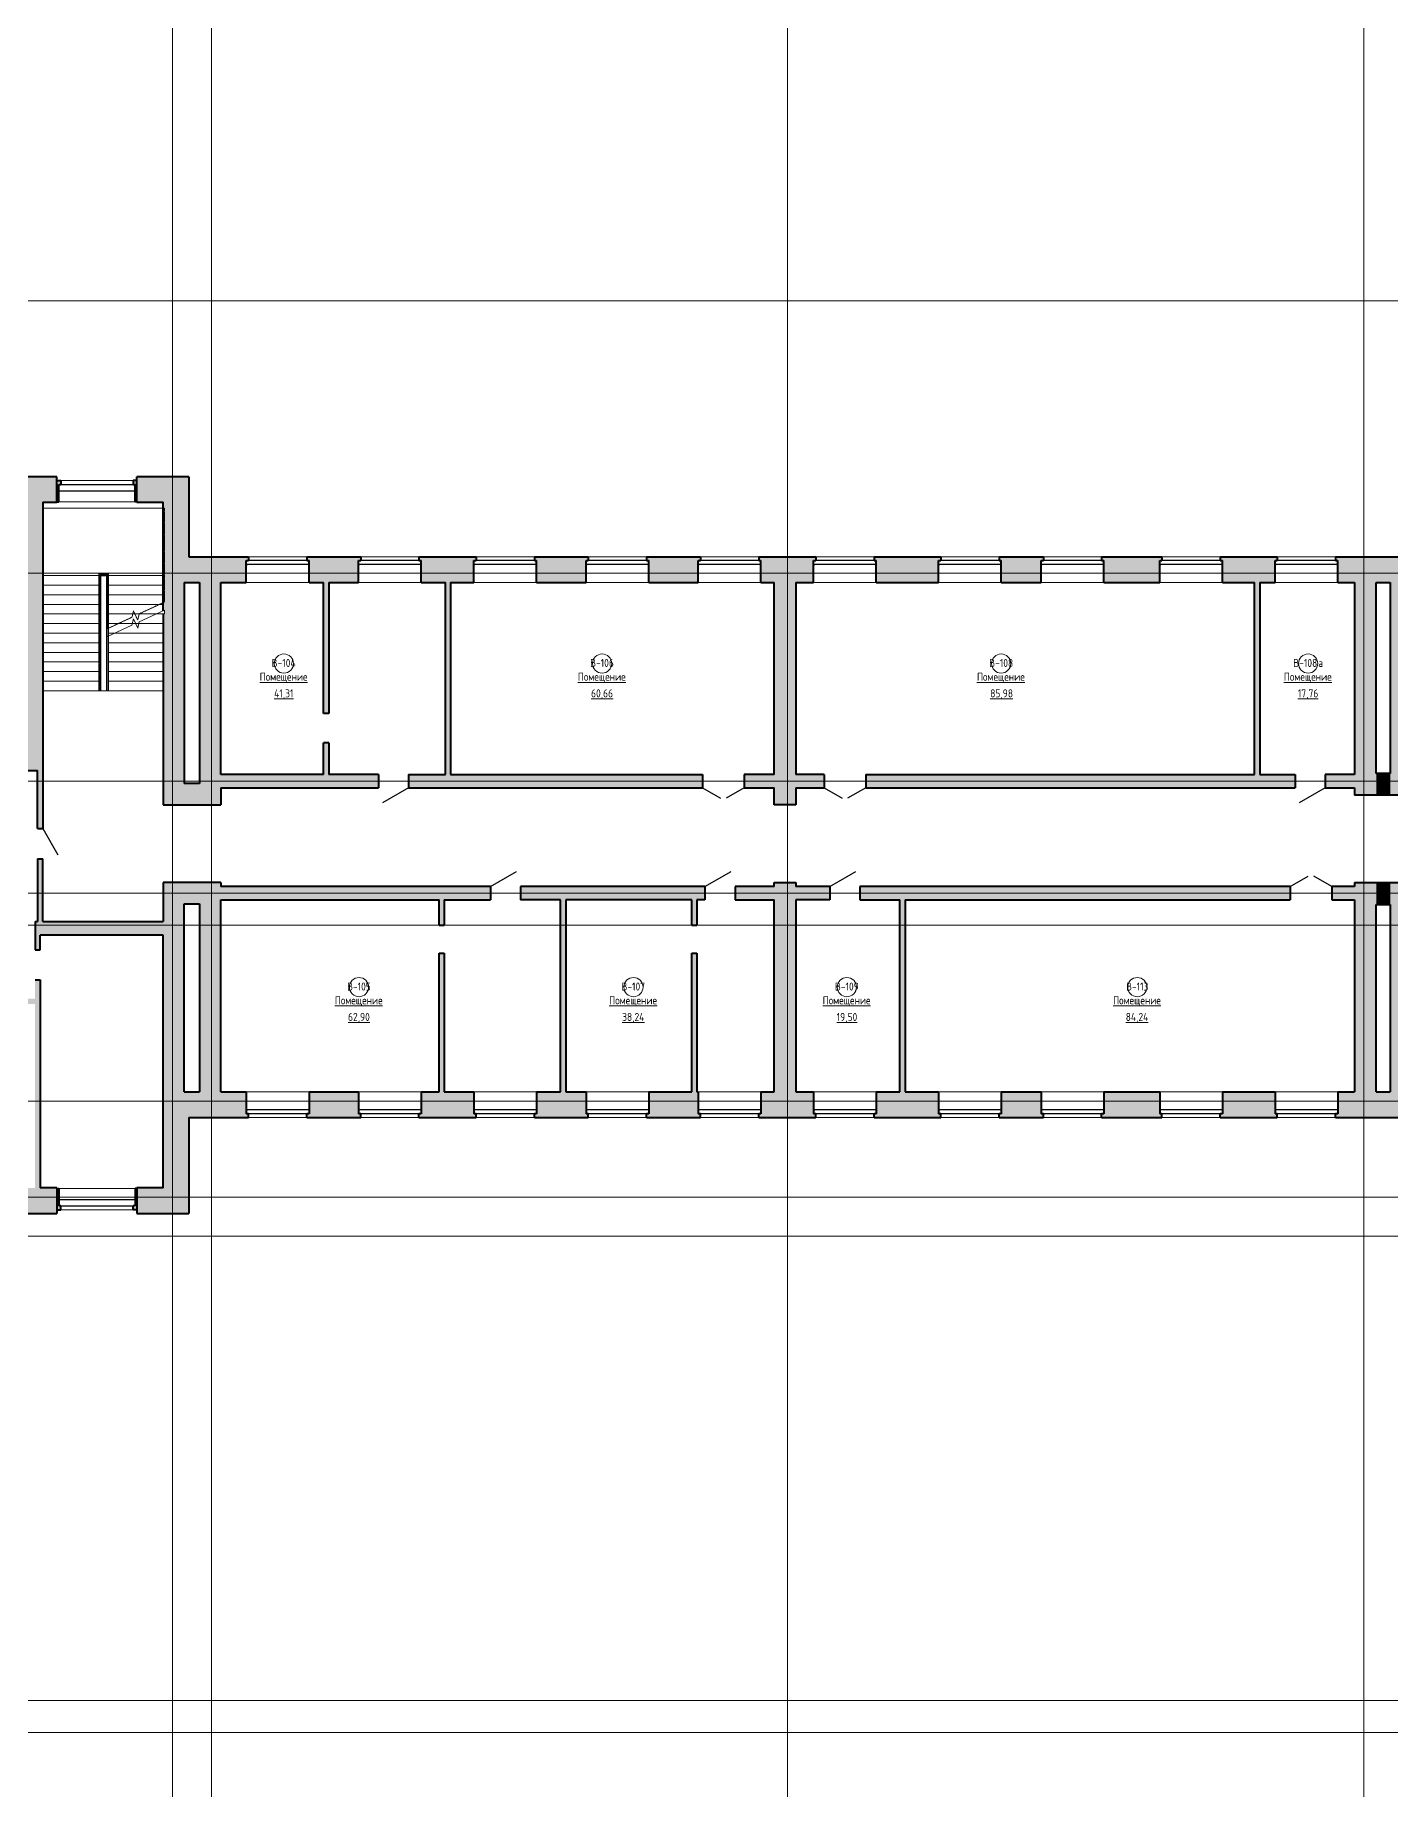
# Model space of a CAD drawing. Header units: millimetres. Extents: x -13853 to 411335, y -23261 to 161252.
# Drawn here: x 13826 to 56186, y 44091 to 98911 of the extents above; entities that cross this region are included whole.
import ezdxf

# ---------------------------------------------------------------- set-up
doc = ezdxf.new("R2010")
doc.units = ezdxf.units.MM
doc.linetypes.add('ADSK_Линия сетки', pattern=[21, 12, -3, 3, -3])
doc.linetypes.add('ADSK_Сверху', pattern=[4.5, 3, -1.5])
for name, color, linetype, lineweight in [('Двери', 7, 'Continuous', 18), ('Каркас_Импост', 7, 'Continuous', 30), ('Лестницы', 7, 'Continuous', 18), ('Марки помещений', 7, 'Continuous', 18), ('Ограждение', 7, 'Continuous', 18), ('Окна', 7, 'Continuous', 18), ('Оси', 7, 'Continuous', 9), ('Панель', 7, 'Continuous', 30), ('Перекрытия', 7, 'Continuous', 18), ('Поручни', 7, 'Continuous', 18), ('Стены', 7, 'Continuous', 18), ('Стены разрез', 7, 'Continuous', 40)]:
    doc.layers.add(name, color=color, linetype=linetype, lineweight=lineweight)
doc.styles.add('GOST Common_1', font='GOST Common.ttf', dxfattribs={"width": 0.9, "height": 250})

# ---------------------------------------------------------------- blocks, each defined once
blk = doc.blocks.new('Ограждение - Ограждение-225416-001_Весь этаж')
at = {"layer": 'Ограждение', "linetype": 'ADSK_Сверху'}
for p, q in [((15816, 82078), (15816, 78428)), ((16116, 82078), (15816, 82078)), ((15821, 82073), (15821, 78428)), ((16111, 82073), (15821, 82073)), ((15846, 82048), (15846, 78428)), ((16086, 82048), (15846, 82048)), ((15861, 82033), (15861, 78428)), ((16071, 82033), (15861, 82033)), ((15866, 82028), (15866, 78428)), ((16066, 82028), (15866, 82028)), ((15876, 82018), (15876, 78428)), ((16056, 82018), (15876, 82018)), ((16056, 80358), (16056, 82018)), ((16066, 80358), (16066, 82028)), ((16071, 80361), (16071, 82033)), ((16086, 80368), (16086, 82048)), ((16111, 82028), (16111, 82073)), ((16111, 80379), (16111, 82028)), ((16116, 82028), (16116, 82078)), ((16116, 80382), (16116, 82028)), ((15866, 78428), (15816, 78428)), ((15861, 78428), (15821, 78428)), ((15876, 78428), (15846, 78428))]:
    blk.add_line(p, q, dxfattribs=at)
at = {"layer": 'Поручни'}
for p, q in [((16066, 80108), (16056, 80108)), ((16066, 80108), (16056, 80108)), ((16056, 78428), (16056, 80108)), ((16071, 80111), (16066, 80108)), ((16071, 80111), (16066, 80108)), ((16111, 80129), (16071, 80111)), ((16111, 80129), (16071, 80111)), ((16111, 80129), (16071, 80111)), ((16071, 78428), (16071, 80111)), ((16116, 80132), (16111, 80129)), ((16111, 78428), (16111, 80129)), ((16116, 78428), (16116, 80132)), ((16071, 78428), (16056, 78428)), ((16111, 78428), (16071, 78428)), ((16116, 78428), (16111, 78428))]:
    blk.add_line(p, q, dxfattribs=at)
blk = doc.blocks.new('Ограждение - Ограждение-227097-001_Весь этаж')
at = {"layer": 'Поручни'}
for p, q in [((15816, 82078), (15816, 78428)), ((16116, 82078), (15816, 82078)), ((15821, 82073), (15821, 78428)), ((16111, 82073), (15821, 82073)), ((15861, 82033), (15861, 78428)), ((16071, 82033), (15861, 82033)), ((15876, 82018), (15876, 78428)), ((16056, 82018), (15876, 82018)), ((16056, 80108), (16056, 82018)), ((16071, 80113), (16071, 82033)), ((16086, 82031), (16086, 82048)), ((16111, 82028), (16111, 82073)), ((16111, 80129), (16111, 82028)), ((16116, 82028), (16116, 82078)), ((16116, 80132), (16116, 82028)), ((15821, 78428), (15816, 78428)), ((15861, 78428), (15821, 78428)), ((15876, 78428), (15861, 78428))]:
    blk.add_line(p, q, dxfattribs=at)
blk = doc.blocks.new('ИРНИТУ_Дверь_Однопольная_ДеревяннаяВнутренняя_филенчатая - 900х2080 без верха-1341253-001_Весь этаж')
at = {"layer": 'Панель'}
blk.add_line((-470, 210), (344, 680), dxfattribs=at)
blk = doc.blocks.new('AC_Дверь_Двупольная_ДеревяннаяВнутренняя_филенчатая_с_верхом - 1260х2080-413008-001_Весь этаж')
at = {"layer": 'Панель'}
for p, q in [((-650, 210), (-87, 535)), ((650, 210), (87, 535))]:
    blk.add_line(p, q, dxfattribs=at)
blk = doc.blocks.new('ИРНИТУ_Дверь_Однопольная_ДеревяннаяВнутренняя_филенчатая - 900х2080 без верха-1341261-001_Весь этаж')
at = {"layer": 'Панель'}
blk.add_line((-470, 80), (344, 550), dxfattribs=at)
blk = doc.blocks.new('ИРНИТУ-Окно-ГОСТ23166-99_4_2_Створки - 1920 x 2350-415137-001_Весь этаж')
at = {"layer": 'Каркас_Импост'}
for p, q in [((-1018.1, -160), (941.9, -160)), ((-1018.1, -280), (-1018.1, -160)), ((-1018.1, -160), (-983.1, -160)), ((-1018.1, -280), (941.9, -280)), ((-1018.1, -280), (-983.1, -280)), ((941.9, -160), (906.9, -160)), ((941.9, -280), (906.9, -280)), ((941.9, -280), (941.9, -160))]:
    blk.add_line(p, q, dxfattribs=at)
blk = doc.blocks.new('ИРНИТУ-Окно-ГОСТ23166-99_4_2_Створки - 1920 x 2350-415142-001_Весь этаж')
at = {"layer": 'Каркас_Импост'}
for p, q in [((-1018.1, 280), (941.9, 280)), ((-1018.1, 280), (-1018.1, 160)), ((-1018.1, 280), (-983.1, 280)), ((-1018.1, 160), (941.9, 160)), ((-1018.1, 160), (-983.1, 160)), ((941.9, 280), (906.9, 280)), ((941.9, 160), (906.9, 160)), ((941.9, 280), (941.9, 160))]:
    blk.add_line(p, q, dxfattribs=at)
blk = doc.blocks.new('ИРНИТУ-Окно-ГОСТ23166-99_6_3_Створки - 2350 x 2350-686480-001_Весь этаж')
at = {"layer": 'Каркас_Импост'}
for p, q in [((-1233.1, -10), (1156.9, -10)), ((-1233.1, -210), (-1233.1, -10)), ((-1233.1, -10), (-1198.1, -10)), ((-1233.1, -210), (1156.9, -210)), ((-1233.1, -210), (-1198.1, -210)), ((1156.9, -10), (1121.9, -10)), ((1156.9, -210), (1121.9, -210)), ((1156.9, -210), (1156.9, -10))]:
    blk.add_line(p, q, dxfattribs=at)
blk = doc.blocks.new('ИРНИТУ-Окно-ГОСТ23166-99_6_3_Створки - 2350 x 2350-686478-001_Весь этаж')
at = {"layer": 'Каркас_Импост'}
for p, q in [((-1233.1, 210), (1156.9, 210)), ((-1233.1, 210), (-1233.1, 10)), ((-1233.1, 210), (-1198.1, 210)), ((-1233.1, 10), (1156.9, 10)), ((-1233.1, 10), (-1198.1, 10)), ((1156.9, 210), (1121.9, 210)), ((1156.9, 10), (1121.9, 10)), ((1156.9, 210), (1156.9, 10))]:
    blk.add_line(p, q, dxfattribs=at)
blk = doc.blocks.new('ADSK_Марка_Помещение - Номер Имя Площадь Площадь проемов-115235-001_Весь этаж')
at = {"layer": 'Марки помещений'}
blk.add_circle((0, 0), 3, dxfattribs=at)

msp = doc.modelspace()

# ---------------------------------------------------------------- hatches: boundary and pattern name
at = {"layer": 'Стены'}
h = msp.add_hatch(color=256, dxfattribs=at)
h.paths.add_polyline_path([(18626, 84315), (18626, 85115), (17006, 85115), (17006, 84315), (17826, 84315)], flags=0)
h.paths.add_polyline_path([(14506, 84315), (14506, 85115), (12686, 85115), (12686, 84315), (14066, 84315)], flags=0)
h.paths.add_polyline_path([(10186, 84315), (10186, 85115), (8466, 85115), (8466, 84315)], flags=0)
h.paths.add_polyline_path([(5966, 84315), (5966, 85115), (4166, 85115), (4166, 84315), (4926, 84315)], flags=0)
h.paths.add_polyline_path([(1666, 84315), (1666, 85115), (906, 85115), (906, 84315)], flags=0)
h = msp.add_hatch(color=256, dxfattribs=at)
h.paths.add_polyline_path([(16955, 84335), (17006, 84335), (17006, 84995), (16885, 84995), (16885, 84875), (16955, 84875)], flags=0)
h.paths.add_polyline_path([(14506, 84335), (14565, 84335), (14565, 84875), (14635, 84875), (14635, 84995), (14506, 84995)], flags=0)
for points in [[(13386, 75935), (14066, 75935), (14066, 84315), (13386, 84315), (13386, 76355)], [(18486, 81815), (18626, 81815), (18626, 84315), (17826, 84315), (17826, 81815)], [(18486, 75526), (18486, 81815), (17826, 81815), (17826, 80929), (17866, 80948), (17866, 80828), (17826, 80828), (17826, 75526)], [(19626, 75526), (19626, 81815), (18966, 81815), (18966, 75526), (19419, 75526)], [(23001, 77715), (23001, 81815), (22841, 81815), (22841, 77715)], [(26646, 75815), (26806, 75815), (26806, 81815), (26646, 81815), (26646, 79195)], [(37596, 74866), (37596, 81815), (36916, 81815), (36916, 74866)], [(51926, 75815), (52086, 75815), (52086, 81815), (51926, 81815), (51926, 79195)], [(55726, 75164), (55726, 81815), (55046, 81815), (55046, 75164)], [(56166, 75164), (56846, 75164), (56846, 81815), (56166, 81815), (56166, 75844)], [(22841, 75815), (23001, 75815), (23001, 76805), (22841, 76805)], [(56166, 75164), (56166, 75844), (55726, 75844), (55726, 75164)], [(17826, 74866), (19626, 74866), (19626, 75526), (17826, 75526)], [(19626, 71776), (19626, 72436), (17826, 72436), (17826, 71776), (19419, 71776)], [(36916, 65895), (37596, 65895), (37596, 72436), (36916, 72436), (36916, 66762)], [(55046, 65895), (55726, 65895), (55726, 72436), (55046, 72436), (55046, 66762)], [(56166, 71756), (56166, 72436), (55726, 72436), (55726, 71756)], [(56166, 65895), (56846, 65895), (56846, 72436), (56166, 72436), (56166, 66762)], [(26606, 71105), (26606, 71895), (26446, 71895), (26446, 71105)], [(30406, 65895), (30406, 71895), (30246, 71895), (30246, 65895)], [(34506, 71105), (34506, 71895), (34346, 71895), (34346, 71105)], [(41006, 65895), (41006, 71895), (40846, 71895), (40846, 65895)], [(18486, 65895), (18486, 71776), (17826, 71776), (17826, 65895)], [(18966, 65895), (19626, 65895), (19626, 71776), (18966, 71776), (18966, 66762)], [(13826, 70795), (17826, 70795), (17826, 71215), (13826, 71215)], [(26446, 65895), (26606, 65895), (26606, 70230), (26446, 70230), (26446, 66762)], [(34346, 65895), (34506, 65895), (34506, 70230), (34346, 70230), (34346, 66762)], [(17826, 62095), (18626, 62095), (18626, 65095), (17826, 65095), (17826, 62895)]]:
    msp.add_hatch(color=256, dxfattribs=at).paths.add_polyline_path(points, flags=0)
h = msp.add_hatch(color=256, dxfattribs=at)
h.paths.add_polyline_path([(99726, 81815), (100866, 81815), (100866, 82615), (98177, 82615), (98177, 82495), (98247, 82495), (98247, 81815), (99066, 81815)], flags=0)
h.paths.add_polyline_path([(94951, 81815), (96287, 81815), (96287, 82495), (96357, 82495), (96357, 82615), (94881, 82615), (94881, 82495), (94951, 82495)], flags=0)
h.paths.add_polyline_path([(92991, 81815), (92991, 82495), (93061, 82495), (93061, 82615), (90886, 82615), (90886, 82495), (90956, 82495), (90956, 81815)], flags=0)
h.paths.add_polyline_path([(87361, 81815), (88996, 81815), (88996, 82495), (89066, 82495), (89066, 82615), (87291, 82615), (87291, 82495), (87361, 82495)], flags=0)
h.paths.add_polyline_path([(80946, 81815), (81896, 81815), (81896, 82495), (81966, 82495), (81966, 82615), (80181, 82615), (80181, 82495), (80251, 82495), (80251, 81815)], flags=0)
h.paths.add_polyline_path([(78291, 81815), (78291, 82495), (78361, 82495), (78361, 82615), (76477, 82615), (76477, 82495), (76547, 82495), (76547, 81815)], flags=0)
h.paths.add_polyline_path([(83856, 81815), (85401, 81815), (85401, 82495), (85471, 82495), (85471, 82615), (83786, 82615), (83786, 82495), (83856, 82495)], flags=0)
h.paths.add_polyline_path([(74587, 81815), (74587, 82495), (74657, 82495), (74657, 82615), (72972, 82615), (72972, 82495), (73042, 82495), (73042, 81815)], flags=0)
h.paths.add_polyline_path([(71082, 81815), (71082, 82495), (71152, 82495), (71152, 82615), (69367, 82615), (69367, 82495), (69437, 82495), (69437, 81815), (70054, 81815)], flags=0)
h.paths.add_polyline_path([(62946, 81815), (64172, 81815), (64172, 82495), (64242, 82495), (64242, 82615), (61203, 82615), (61203, 82495), (61273, 82495), (61273, 81815), (61615, 81815)], flags=0)
h.paths.add_polyline_path([(56166, 81815), (57393, 81815), (57393, 82495), (57463, 82495), (57463, 82615), (54457, 82615), (54457, 82495), (54527, 82495), (54527, 81815), (55726, 81815)], flags=0)
h.paths.add_polyline_path([(67477, 81815), (67477, 82495), (67547, 82495), (67547, 82615), (66062, 82615), (66062, 82495), (66132, 82495), (66132, 81815)], flags=0)
h.paths.add_polyline_path([(52086, 81815), (52567, 81815), (52567, 82495), (52637, 82495), (52637, 82615), (50853, 82615), (50853, 82495), (50923, 82495), (50923, 81815), (51926, 81815)], flags=0)
h.paths.add_polyline_path([(47218, 81815), (48963, 81815), (48963, 82495), (49033, 82495), (49033, 82615), (47148, 82615), (47148, 82495), (47218, 82495)], flags=0)
h.paths.add_polyline_path([(44737, 81815), (45258, 81815), (45258, 82495), (45328, 82495), (45328, 82615), (43943, 82615), (43943, 82495), (44013, 82495), (44013, 81815)], flags=0)
h.paths.add_polyline_path([(36916, 81815), (38148, 81815), (38148, 82495), (38218, 82495), (38218, 82615), (36433, 82615), (36433, 82495), (36503, 82495), (36503, 81815)], flags=0)
h.paths.add_polyline_path([(42053, 81815), (42053, 82495), (42123, 82495), (42123, 82615), (40038, 82615), (40038, 82495), (40108, 82495), (40108, 81815)], flags=0)
h.paths.add_polyline_path([(34543, 81815), (34543, 82495), (34613, 82495), (34613, 82615), (32929, 82615), (32929, 82495), (32999, 82495), (32999, 81815)], flags=0)
h.paths.add_polyline_path([(31039, 81815), (31039, 82495), (31109, 82495), (31109, 82615), (29424, 82615), (29424, 82495), (29494, 82495), (29494, 81815)], flags=0)
h.paths.add_polyline_path([(25889, 81815), (27534, 81815), (27534, 82495), (27604, 82495), (27604, 82615), (25819, 82615), (25819, 82495), (25889, 82495)], flags=0)
h.paths.add_polyline_path([(19626, 81815), (20424, 81815), (20424, 82495), (20494, 82495), (20494, 82615), (18626, 82615), (18626, 81815), (19419, 81815)], flags=0)
h.paths.add_polyline_path([(23001, 81815), (23929, 81815), (23929, 82495), (23999, 82495), (23999, 82615), (22314, 82615), (22314, 82495), (22384, 82495), (22384, 81815), (22841, 81815)], flags=0)
h = msp.add_hatch(color=256, dxfattribs=at)
h.paths.add_polyline_path([(13906, 71215), (14066, 71215), (14066, 73181), (13906, 73181), (13906, 72978)], flags=0)
h.paths.add_polyline_path([(13906, 74121), (14066, 74121), (14066, 75935), (13906, 75935)], flags=0)
h = msp.add_hatch(color=256, dxfattribs=at)
h.paths.add_polyline_path([(36916, 75395), (36916, 75815), (35976, 75815), (35976, 75395), (36298, 75395)], flags=0)
h.paths.add_polyline_path([(34676, 75395), (34676, 75815), (25491, 75815), (25491, 75395)], flags=0)
h.paths.add_polyline_path([(24551, 75395), (24551, 75815), (19626, 75815), (19626, 75395)], flags=0)
h = msp.add_hatch(color=256, dxfattribs=at)
h.paths.add_polyline_path([(55046, 75395), (55046, 75815), (54136, 75815), (54136, 75395)], flags=0)
h.paths.add_polyline_path([(53196, 75395), (53196, 75815), (39776, 75815), (39776, 75395), (53176, 75395)], flags=0)
h.paths.add_polyline_path([(38476, 75395), (38476, 75815), (37596, 75815), (37596, 75395)], flags=0)
h = msp.add_hatch(color=256, dxfattribs=at)
h.paths.add_polyline_path([(34346, 71895), (34756, 71895), (34756, 72315), (28996, 72315), (28996, 71895), (30406, 71895)], flags=0)
h.paths.add_polyline_path([(36916, 71895), (36916, 72315), (35696, 72315), (35696, 71895), (36298, 71895)], flags=0)
h.paths.add_polyline_path([(26606, 71895), (28056, 71895), (28056, 72315), (19626, 72315), (19626, 71895), (26446, 71895)], flags=0)
h = msp.add_hatch(color=256, dxfattribs=at)
h.paths.add_polyline_path([(54336, 71895), (55046, 71895), (55046, 72315), (54336, 72315)], flags=0)
h.paths.add_polyline_path([(53036, 71895), (53036, 72315), (39596, 72315), (39596, 71895), (41006, 71895)], flags=0)
h.paths.add_polyline_path([(38656, 71895), (38656, 72315), (37596, 72315), (37596, 71895)], flags=0)
h = msp.add_hatch(color=256, dxfattribs=at)
h.paths.add_polyline_path([(13986, 62895), (13986, 69395), (13826, 69395), (13826, 62895)], flags=0)
h.paths.add_polyline_path([(13986, 70335), (13986, 70795), (13826, 70795), (13826, 70335)], flags=0)
h = msp.add_hatch(color=256, dxfattribs=at)
h.paths.add_polyline_path([(12188, 68645), (13826, 68645), (13826, 68805), (12188, 68805)], flags=0)
h.paths.add_polyline_path([(11248, 68645), (11248, 68805), (7425, 68805), (7425, 68645), (10980, 68645)], flags=0)
h = msp.add_hatch(color=256, dxfattribs=at)
h.paths.add_polyline_path([(96451, 65095), (96951, 65095), (96951, 65215), (96881, 65215), (96881, 65895), (96521, 65895), (96521, 65215), (96451, 65215)], flags=0)
h.paths.add_polyline_path([(97851, 65095), (99936, 65095), (99936, 65895), (97921, 65895), (97921, 65215), (97851, 65215)], flags=0)
h.paths.add_polyline_path([(81966, 65095), (81966, 65215), (81896, 65215), (81896, 65895), (80251, 65895), (80251, 65215), (80181, 65215), (80181, 65095)], flags=0)
h.paths.add_polyline_path([(89851, 65095), (89851, 65215), (89781, 65215), (89781, 65895), (87361, 65895), (87361, 65215), (87291, 65215), (87291, 65095)], flags=0)
h.paths.add_polyline_path([(85471, 65095), (85471, 65215), (85401, 65215), (85401, 65895), (83856, 65895), (83856, 65215), (83786, 65215), (83786, 65095)], flags=0)
h.paths.add_polyline_path([(95551, 65095), (95551, 65215), (95481, 65215), (95481, 65895), (92221, 65895), (92221, 65215), (92151, 65215), (92151, 65095), (95371, 65095)], flags=0)
h.paths.add_polyline_path([(90751, 65095), (91251, 65095), (91251, 65215), (91181, 65215), (91181, 65895), (90821, 65895), (90821, 65215), (90751, 65215)], flags=0)
h.paths.add_polyline_path([(74657, 65095), (74657, 65215), (74587, 65215), (74587, 65895), (73042, 65895), (73042, 65215), (72972, 65215), (72972, 65095)], flags=0)
h.paths.add_polyline_path([(78361, 65095), (78361, 65215), (78291, 65215), (78291, 65895), (76547, 65895), (76547, 65215), (76477, 65215), (76477, 65095)], flags=0)
h.paths.add_polyline_path([(61203, 65095), (64242, 65095), (64242, 65215), (64172, 65215), (64172, 65895), (61273, 65895), (61273, 65215), (61203, 65215)], flags=0)
h.paths.add_polyline_path([(66062, 65095), (67547, 65095), (67547, 65215), (67477, 65215), (67477, 65895), (66132, 65895), (66132, 65215), (66062, 65215)], flags=0)
h.paths.add_polyline_path([(70054, 65095), (71152, 65095), (71152, 65215), (71082, 65215), (71082, 65895), (69437, 65895), (69437, 65215), (69367, 65215), (69367, 65095)], flags=0)
h.paths.add_polyline_path([(52637, 65095), (52637, 65215), (52567, 65215), (52567, 65895), (50923, 65895), (50923, 65215), (50853, 65215), (50853, 65095)], flags=0)
h.paths.add_polyline_path([(57463, 65095), (57463, 65215), (57393, 65215), (57393, 65895), (54527, 65895), (54527, 65215), (54457, 65215), (54457, 65095)], flags=0)
h.paths.add_polyline_path([(42123, 65095), (42123, 65215), (42053, 65215), (42053, 65895), (40108, 65895), (40108, 65215), (40038, 65215), (40038, 65095)], flags=0)
h.paths.add_polyline_path([(44737, 65095), (45328, 65095), (45328, 65215), (45258, 65215), (45258, 65895), (44013, 65895), (44013, 65215), (43943, 65215), (43943, 65095)], flags=0)
h.paths.add_polyline_path([(47148, 65095), (49033, 65095), (49033, 65215), (48963, 65215), (48963, 65895), (47218, 65895), (47218, 65215), (47148, 65215)], flags=0)
h.paths.add_polyline_path([(38218, 65095), (38218, 65215), (38148, 65215), (38148, 65895), (36503, 65895), (36503, 65215), (36433, 65215), (36433, 65095)], flags=0)
h.paths.add_polyline_path([(32929, 65095), (34613, 65095), (34613, 65215), (34543, 65215), (34543, 65895), (32999, 65895), (32999, 65215), (32929, 65215)], flags=0)
h.paths.add_polyline_path([(31109, 65095), (31109, 65215), (31039, 65215), (31039, 65895), (29494, 65895), (29494, 65215), (29424, 65215), (29424, 65095)], flags=0)
h.paths.add_polyline_path([(23999, 65095), (23999, 65215), (23929, 65215), (23929, 65895), (22384, 65895), (22384, 65215), (22314, 65215), (22314, 65095)], flags=0)
h.paths.add_polyline_path([(27604, 65095), (27604, 65215), (27534, 65215), (27534, 65895), (25889, 65895), (25889, 65215), (25819, 65215), (25819, 65095)], flags=0)
h.paths.add_polyline_path([(20494, 65095), (20494, 65215), (20424, 65215), (20424, 65895), (17826, 65895), (17826, 65095), (19419, 65095)], flags=0)
h = msp.add_hatch(color=256, dxfattribs=at)
h.paths.add_polyline_path([(17006, 62095), (17826, 62095), (17826, 62895), (17006, 62895)], flags=0)
h.paths.add_polyline_path([(14506, 62095), (14506, 62895), (12686, 62895), (12686, 62095)], flags=0)
h.paths.add_polyline_path([(10186, 62095), (10186, 62895), (8466, 62895), (8466, 62095)], flags=0)
h.paths.add_polyline_path([(1666, 62095), (1666, 62895), (106, 62895), (106, 62095)], flags=0)
h.paths.add_polyline_path([(4166, 62095), (5966, 62095), (5966, 62895), (4166, 62895)], flags=0)
h = msp.add_hatch(color=256, dxfattribs=at)
h.paths.add_polyline_path([(14506, 62215), (14635, 62215), (14635, 62335), (14565, 62335), (14565, 62875), (14506, 62875)], flags=0)
h.paths.add_polyline_path([(16885, 62215), (17006, 62215), (17006, 62875), (16955, 62875), (16955, 62335), (16885, 62335)], flags=0)

# ---------------------------------------------------------------- linework, layer by layer
at = {"layer": 'Лестницы', "linetype": 'ADSK_Сверху'}
for p, q in [((14066, 84131), (14066, 82028)), ((17866, 84131), (14066, 84131)), ((17866, 82028), (17866, 84131)), ((15866, 82028), (14066, 82028)), ((14066, 82028), (14066, 78428)), ((15866, 82028), (14066, 82028)), ((15816, 82028), (14066, 82028)), ((15866, 81728), (14066, 81728)), ((15866, 81728), (14066, 81728)), ((15816, 81728), (14066, 81728)), ((15866, 82028), (16066, 82028)), ((15866, 82028), (15866, 78428)), ((16066, 82028), (17866, 82028)), ((16066, 80358), (16066, 82028)), ((16066, 82028), (17866, 82028)), ((16066, 81728), (17866, 81728)), ((16066, 81728), (17866, 81728)), ((16116, 82028), (17826, 82028)), ((16116, 81728), (17826, 81728)), ((17866, 81198), (17866, 82028)), ((15866, 81428), (14066, 81428)), ((15866, 81428), (14066, 81428)), ((15816, 81428), (14066, 81428)), ((16066, 81428), (17866, 81428)), ((16066, 81428), (17866, 81428)), ((16116, 81428), (17826, 81428)), ((17866, 81198), (17079, 80831)), ((15866, 81128), (14066, 81128)), ((15866, 81128), (14066, 81128)), ((15816, 81128), (14066, 81128)), ((15866, 80828), (14066, 80828)), ((15866, 80828), (14066, 80828)), ((15816, 80828), (14066, 80828)), ((16066, 81128), (17717, 81128)), ((16066, 81128), (17717, 81128)), ((16066, 80828), (16878, 80828)), ((16066, 80828), (16878, 80828)), ((16853, 80725), (16066, 80358)), ((16116, 81128), (17826, 81128)), ((16116, 80828), (17609, 80828)), ((16900, 80920), (16853, 80725)), ((17032, 80636), (16900, 80920)), ((16943, 80828), (17079, 80828)), ((16943, 80828), (17079, 80828)), ((17079, 80831), (17032, 80636)), ((17609, 80828), (17866, 80828)), ((15866, 80528), (14066, 80528)), ((15866, 80528), (14066, 80528)), ((15816, 80528), (14066, 80528)), ((15866, 80228), (14066, 80228)), ((15866, 80228), (14066, 80228)), ((15816, 80228), (14066, 80228)), ((16066, 80528), (16430, 80528)), ((16066, 80528), (16430, 80528)), ((16116, 80528), (16865, 80528)), ((16116, 80228), (16323, 80228)), ((16323, 80228), (17826, 80228)), ((16865, 80528), (16966, 80528)), ((16966, 80528), (17066, 80528)), ((17066, 80528), (17826, 80528)), ((15866, 79928), (14066, 79928)), ((15866, 79928), (14066, 79928)), ((15816, 79928), (14066, 79928)), ((15866, 79628), (14066, 79628)), ((15866, 79628), (14066, 79628)), ((15816, 79628), (14066, 79628)), ((16116, 79928), (17826, 79928)), ((16116, 79628), (17826, 79628)), ((15866, 79328), (14066, 79328)), ((15866, 79328), (14066, 79328)), ((15816, 79328), (14066, 79328)), ((15866, 79028), (14066, 79028)), ((15866, 79028), (14066, 79028)), ((15816, 79028), (14066, 79028)), ((16116, 79328), (17826, 79328)), ((16116, 79028), (17826, 79028)), ((15866, 78728), (14066, 78728)), ((15866, 78728), (14066, 78728)), ((15816, 78728), (14066, 78728)), ((15866, 78428), (14066, 78428)), ((16116, 78728), (17826, 78728)), ((16116, 78428), (17826, 78428))]:
    msp.add_line(p, q, dxfattribs=at)
at = {"layer": 'Лестницы'}
for p, q in [((17826, 84131), (14066, 84131)), ((15816, 82028), (14066, 82028)), ((15816, 81728), (14066, 81728)), ((16116, 82028), (17826, 82028)), ((16116, 81728), (17826, 81728)), ((15816, 81428), (14066, 81428)), ((16116, 81428), (17826, 81428)), ((15816, 81128), (14066, 81128)), ((15816, 80828), (14066, 80828)), ((16116, 81128), (17826, 81128)), ((16116, 80828), (17609, 80828)), ((16900, 80670), (16853, 80475)), ((17032, 80386), (16900, 80670)), ((17866, 80948), (17079, 80581)), ((17609, 80828), (17866, 80828)), ((17866, 80828), (17866, 80948)), ((15816, 80528), (14066, 80528)), ((15816, 80228), (14066, 80228)), ((16853, 80475), (16066, 80108)), ((16116, 80528), (16865, 80528)), ((16116, 80228), (16323, 80228)), ((16323, 80228), (17826, 80228)), ((16865, 80528), (16966, 80528)), ((16966, 80528), (17066, 80528)), ((17079, 80581), (17032, 80386)), ((17066, 80528), (17826, 80528)), ((15816, 79928), (14066, 79928)), ((15816, 79628), (14066, 79628)), ((16116, 79928), (17826, 79928)), ((16116, 79628), (17826, 79628)), ((15816, 79328), (14066, 79328)), ((15816, 79028), (14066, 79028)), ((16116, 79328), (17826, 79328)), ((16116, 79028), (17826, 79028)), ((15816, 78728), (14066, 78728)), ((15816, 78428), (14066, 78428)), ((16116, 78728), (17826, 78728)), ((16116, 78428), (17826, 78428))]:
    msp.add_line(p, q, dxfattribs=at)
at = {"layer": 'Оси', "linetype": 'ADSK_Линия сетки'}
for p, q in [((18116, 153732), (18116, -22443)), ((19336, 153732), (19336, -22443)), ((55336, 139245), (55336, -22443)), ((37336, 137955), (37336, -22443)), ((-13035, 90605), (410517, 90605)), ((-13035, 82105), (410517, 82105)), ((-13035, 75605), (410517, 75605)), ((-13035, 72105), (410517, 72105)), ((-13035, 71105), (410517, 71105)), ((-13035, 65605), (410517, 65605)), ((410517, 62605), (-13035, 62605)), ((410517, 61385), (-13035, 61385)), ((123416, 46885), (-13035, 46885)), ((410517, 45885), (-13035, 45885))]:
    msp.add_line(p, q, dxfattribs=at)
at = {"layer": 'Перекрытия'}
for p, q in [((15816, 78428), (14066, 78428)), ((16056, 78428), (15876, 78428))]:
    msp.add_line(p, q, dxfattribs=at)
at = {"layer": 'Стены'}
for p, q in [((14635, 84995), (16885, 84995)), ((16955, 84335), (14565, 84335)), ((20494, 82615), (22314, 82615)), ((23999, 82615), (25819, 82615)), ((27604, 82615), (29424, 82615)), ((31109, 82615), (32929, 82615)), ((34613, 82615), (36433, 82615)), ((38218, 82615), (40038, 82615)), ((42123, 82615), (43943, 82615)), ((45328, 82615), (47148, 82615)), ((49033, 82615), (50853, 82615)), ((52637, 82615), (54457, 82615)), ((22384, 81815), (20424, 81815)), ((25889, 81815), (23929, 81815)), ((29494, 81815), (27534, 81815)), ((32999, 81815), (31039, 81815)), ((36503, 81815), (34543, 81815)), ((40108, 81815), (38148, 81815)), ((44013, 81815), (42053, 81815)), ((47218, 81815), (45258, 81815)), ((50923, 81815), (48963, 81815)), ((54527, 81815), (52567, 81815)), ((20424, 65895), (22384, 65895)), ((23929, 65895), (25889, 65895)), ((27534, 65895), (29494, 65895)), ((31039, 65895), (32999, 65895)), ((34543, 65895), (36503, 65895)), ((38148, 65895), (40108, 65895)), ((42053, 65895), (44013, 65895)), ((45258, 65895), (47218, 65895)), ((48963, 65895), (50923, 65895)), ((52567, 65895), (54527, 65895)), ((22314, 65095), (20494, 65095)), ((25819, 65095), (23999, 65095)), ((29424, 65095), (27604, 65095)), ((32929, 65095), (31109, 65095)), ((36433, 65095), (34613, 65095)), ((40038, 65095), (38218, 65095)), ((43943, 65095), (42123, 65095)), ((47148, 65095), (45328, 65095)), ((50853, 65095), (49033, 65095)), ((54457, 65095), (52637, 65095)), ((14565, 62875), (16955, 62875)), ((16885, 62215), (14635, 62215))]:
    msp.add_line(p, q, dxfattribs=at)
at = {"layer": 'Стены разрез'}
for p, q in [((14506, 85115), (12686, 85115)), ((14506, 84315), (14506, 85115)), ((14506, 84995), (14635, 84995)), ((14635, 84995), (14635, 84875)), ((17006, 84995), (16885, 84995)), ((16885, 84995), (16885, 84875)), ((18626, 85115), (17006, 85115)), ((17006, 84315), (17006, 85115)), ((18626, 85115), (18626, 82615)), ((14565, 84875), (14635, 84875)), ((14565, 84335), (14565, 84875)), ((16885, 84875), (16955, 84875)), ((16955, 84335), (16955, 84875)), ((14066, 84315), (14506, 84315)), ((14066, 84315), (14066, 74121)), ((14506, 84335), (14565, 84335)), ((17006, 84335), (16955, 84335)), ((17006, 84315), (17826, 84315)), ((17826, 80929), (17826, 84315)), ((18626, 82615), (20494, 82615)), ((20424, 82495), (20494, 82495)), ((20424, 81815), (20424, 82495)), ((20494, 82615), (20494, 82495)), ((22314, 82615), (23999, 82615)), ((22314, 82615), (22314, 82495)), ((22314, 82495), (22384, 82495)), ((22384, 81815), (22384, 82495)), ((23929, 82495), (23999, 82495)), ((23929, 81815), (23929, 82495)), ((23999, 82615), (23999, 82495)), ((25819, 82615), (27604, 82615)), ((25819, 82615), (25819, 82495)), ((25819, 82495), (25889, 82495)), ((25889, 81815), (25889, 82495)), ((27534, 82495), (27604, 82495)), ((27534, 81815), (27534, 82495)), ((27604, 82615), (27604, 82495)), ((29424, 82615), (31109, 82615)), ((29424, 82615), (29424, 82495)), ((29424, 82495), (29494, 82495)), ((29494, 81815), (29494, 82495)), ((31039, 82495), (31109, 82495)), ((31039, 81815), (31039, 82495)), ((31109, 82615), (31109, 82495)), ((32929, 82615), (34613, 82615)), ((32929, 82615), (32929, 82495)), ((32929, 82495), (32999, 82495)), ((32999, 81815), (32999, 82495)), ((34543, 82495), (34613, 82495)), ((34543, 81815), (34543, 82495)), ((34613, 82615), (34613, 82495)), ((36433, 82615), (38218, 82615)), ((36433, 82615), (36433, 82495)), ((36433, 82495), (36503, 82495)), ((36503, 81815), (36503, 82495)), ((38148, 82495), (38218, 82495)), ((38148, 81815), (38148, 82495)), ((38218, 82615), (38218, 82495)), ((40038, 82615), (42123, 82615)), ((40038, 82615), (40038, 82495)), ((40038, 82495), (40108, 82495)), ((40108, 81815), (40108, 82495)), ((42053, 82495), (42123, 82495)), ((42053, 81815), (42053, 82495)), ((42123, 82615), (42123, 82495)), ((43943, 82615), (45328, 82615)), ((43943, 82615), (43943, 82495)), ((43943, 82495), (44013, 82495)), ((44013, 81815), (44013, 82495)), ((45258, 82495), (45328, 82495)), ((45258, 81815), (45258, 82495)), ((45328, 82615), (45328, 82495)), ((47148, 82615), (49033, 82615)), ((47148, 82615), (47148, 82495)), ((47148, 82495), (47218, 82495)), ((47218, 81815), (47218, 82495)), ((48963, 82495), (49033, 82495)), ((48963, 81815), (48963, 82495)), ((49033, 82615), (49033, 82495)), ((50853, 82615), (52637, 82615)), ((50853, 82615), (50853, 82495)), ((50853, 82495), (50923, 82495)), ((50923, 81815), (50923, 82495)), ((52567, 82495), (52637, 82495)), ((52567, 81815), (52567, 82495)), ((52637, 82615), (52637, 82495)), ((54457, 82615), (57463, 82615)), ((54457, 82615), (54457, 82495)), ((54457, 82495), (54527, 82495)), ((54527, 81815), (54527, 82495)), ((18486, 81815), (18966, 81815)), ((18486, 81815), (18486, 75526)), ((18966, 81815), (18966, 75526)), ((19626, 81815), (20424, 81815)), ((19626, 75815), (19626, 81815)), ((22384, 81815), (22841, 81815)), ((22841, 77715), (22841, 81815)), ((23001, 81815), (23929, 81815)), ((23001, 81815), (23001, 77715)), ((25889, 81815), (26646, 81815)), ((26646, 75815), (26646, 81815)), ((26806, 81815), (27534, 81815)), ((26806, 81815), (26806, 75815)), ((29494, 81815), (31039, 81815)), ((32999, 81815), (34543, 81815)), ((36503, 81815), (36916, 81815)), ((36916, 75815), (36916, 81815)), ((37596, 81815), (38148, 81815)), ((37596, 81815), (37596, 75815)), ((40108, 81815), (42053, 81815)), ((44013, 81815), (45258, 81815)), ((47218, 81815), (48963, 81815)), ((50923, 81815), (51926, 81815)), ((51926, 75815), (51926, 81815)), ((52086, 81815), (52567, 81815)), ((52086, 81815), (52086, 75815)), ((54527, 81815), (55046, 81815)), ((55046, 81815), (55046, 75815)), ((55726, 81815), (56166, 81815)), ((55726, 75844), (55726, 81815)), ((56166, 81815), (56166, 75844)), ((17826, 80828), (17826, 74866)), ((23001, 77715), (22841, 77715)), ((22841, 75815), (22841, 76805)), ((23001, 76805), (22841, 76805)), ((23001, 76805), (23001, 75815)), ((12396, 75935), (13906, 75935)), ((13906, 74121), (13906, 75935)), ((22841, 75815), (19626, 75815)), ((24551, 75815), (23001, 75815)), ((24551, 75815), (24551, 75395)), ((25491, 75815), (26646, 75815)), ((25491, 75815), (25491, 75395)), ((26806, 75815), (34676, 75815)), ((34676, 75815), (34676, 75395)), ((36916, 75815), (35976, 75815)), ((35976, 75815), (35976, 75395)), ((38476, 75815), (37596, 75815)), ((38476, 75815), (38476, 75395)), ((39776, 75815), (51926, 75815)), ((39776, 75815), (39776, 75395)), ((52086, 75815), (53196, 75815)), ((53196, 75815), (53196, 75395)), ((55046, 75815), (54136, 75815)), ((54136, 75815), (54136, 75395)), ((56166, 75844), (55726, 75844)), ((18966, 75526), (18486, 75526)), ((19626, 75395), (19626, 74866)), ((19626, 75395), (24551, 75395)), ((25491, 75395), (34676, 75395)), ((35976, 75395), (36916, 75395)), ((36916, 74866), (36916, 75395)), ((37596, 75395), (38476, 75395)), ((37596, 75395), (37596, 74866)), ((39776, 75395), (53196, 75395)), ((54136, 75395), (55046, 75395)), ((55046, 75395), (55046, 75164)), ((56846, 75164), (55046, 75164)), ((17826, 74866), (19626, 74866)), ((37596, 74866), (36916, 74866)), ((13906, 74121), (14066, 74121)), ((13906, 73181), (13906, 71215)), ((13906, 73181), (14066, 73181)), ((14066, 71215), (14066, 73181)), ((19626, 72436), (17826, 72436)), ((17826, 72436), (17826, 71215)), ((19626, 72436), (19626, 72315)), ((36916, 72315), (36916, 72436)), ((36916, 72436), (37596, 72436)), ((37596, 72436), (37596, 72315)), ((55046, 72436), (55046, 72315)), ((55046, 72436), (56846, 72436)), ((28056, 72315), (19626, 72315)), ((19626, 65895), (19626, 71895)), ((19626, 71895), (26446, 71895)), ((26446, 71105), (26446, 71895)), ((26606, 71895), (28056, 71895)), ((26606, 71895), (26606, 71105)), ((28056, 72315), (28056, 71895)), ((34756, 72315), (28996, 72315)), ((28996, 72315), (28996, 71895)), ((30246, 71895), (28996, 71895)), ((30246, 65895), (30246, 71895)), ((34346, 71895), (30406, 71895)), ((30406, 71895), (30406, 65895)), ((34346, 71105), (34346, 71895)), ((34756, 71895), (34506, 71895)), ((34506, 71895), (34506, 71105)), ((34756, 72315), (34756, 71895)), ((36916, 72315), (35696, 72315)), ((35696, 72315), (35696, 71895)), ((35696, 71895), (36916, 71895)), ((36916, 65895), (36916, 71895)), ((38656, 72315), (37596, 72315)), ((38656, 71895), (37596, 71895)), ((37596, 71895), (37596, 65895)), ((38656, 72315), (38656, 71895)), ((53036, 72315), (39596, 72315)), ((39596, 72315), (39596, 71895)), ((39596, 71895), (40846, 71895)), ((40846, 65895), (40846, 71895)), ((41006, 71895), (53036, 71895)), ((41006, 71895), (41006, 65895)), ((53036, 72315), (53036, 71895)), ((55046, 72315), (54336, 72315)), ((54336, 72315), (54336, 71895)), ((54336, 71895), (55046, 71895)), ((55046, 71895), (55046, 65895)), ((18486, 65895), (18486, 71776)), ((18486, 71776), (18966, 71776)), ((18966, 71776), (18966, 65895)), ((55726, 65895), (55726, 71756)), ((55726, 71756), (56166, 71756)), ((56166, 71756), (56166, 65895)), ((13826, 71215), (13906, 71215)), ((13826, 71215), (13826, 70335)), ((17826, 70795), (13986, 70795)), ((13986, 70335), (13986, 70795)), ((14066, 71215), (17826, 71215)), ((17826, 62895), (17826, 70795)), ((26446, 71105), (26606, 71105)), ((34346, 71105), (34506, 71105)), ((13826, 70335), (13986, 70335)), ((26446, 65895), (26446, 70230)), ((26446, 70230), (26606, 70230)), ((26606, 70230), (26606, 65895)), ((34346, 65895), (34346, 70230)), ((34346, 70230), (34506, 70230)), ((34506, 70230), (34506, 65895)), ((13826, 69395), (13986, 69395)), ((13986, 69395), (13986, 62895)), ((18486, 65895), (18966, 65895)), ((19626, 65895), (20424, 65895)), ((20424, 65895), (20424, 65215)), ((22384, 65895), (23929, 65895)), ((22384, 65895), (22384, 65215)), ((23929, 65895), (23929, 65215)), ((25889, 65895), (26446, 65895)), ((25889, 65895), (25889, 65215)), ((26606, 65895), (27534, 65895)), ((27534, 65895), (27534, 65215)), ((29494, 65895), (30246, 65895)), ((29494, 65895), (29494, 65215)), ((30406, 65895), (31039, 65895)), ((31039, 65895), (31039, 65215)), ((32999, 65895), (34346, 65895)), ((32999, 65895), (32999, 65215)), ((34506, 65895), (34543, 65895)), ((34543, 65895), (34543, 65215)), ((36503, 65895), (36916, 65895)), ((36503, 65895), (36503, 65215)), ((37596, 65895), (38148, 65895)), ((38148, 65895), (38148, 65215)), ((40108, 65895), (40846, 65895)), ((40108, 65895), (40108, 65215)), ((41006, 65895), (42053, 65895)), ((42053, 65895), (42053, 65215)), ((44013, 65895), (45258, 65895)), ((44013, 65895), (44013, 65215)), ((45258, 65895), (45258, 65215)), ((47218, 65895), (48963, 65895)), ((47218, 65895), (47218, 65215)), ((48963, 65895), (48963, 65215)), ((50923, 65895), (52567, 65895)), ((50923, 65895), (50923, 65215)), ((52567, 65895), (52567, 65215)), ((54527, 65895), (55046, 65895)), ((54527, 65895), (54527, 65215)), ((55726, 65895), (56166, 65895)), ((18626, 65095), (20494, 65095)), ((18626, 65095), (18626, 62095)), ((20494, 65215), (20424, 65215)), ((20494, 65095), (20494, 65215)), ((22384, 65215), (22314, 65215)), ((22314, 65095), (22314, 65215)), ((22314, 65095), (23999, 65095)), ((23999, 65215), (23929, 65215)), ((23999, 65095), (23999, 65215)), ((25889, 65215), (25819, 65215)), ((25819, 65095), (25819, 65215)), ((25819, 65095), (27604, 65095)), ((27604, 65215), (27534, 65215)), ((27604, 65095), (27604, 65215)), ((29494, 65215), (29424, 65215)), ((29424, 65095), (29424, 65215)), ((29424, 65095), (31109, 65095)), ((31109, 65215), (31039, 65215)), ((31109, 65095), (31109, 65215)), ((32999, 65215), (32929, 65215)), ((32929, 65095), (32929, 65215)), ((32929, 65095), (34613, 65095)), ((34613, 65215), (34543, 65215)), ((34613, 65095), (34613, 65215)), ((36503, 65215), (36433, 65215)), ((36433, 65095), (36433, 65215)), ((36433, 65095), (38218, 65095)), ((38218, 65215), (38148, 65215)), ((38218, 65095), (38218, 65215)), ((40108, 65215), (40038, 65215)), ((40038, 65095), (40038, 65215)), ((40038, 65095), (42123, 65095)), ((42123, 65215), (42053, 65215)), ((42123, 65095), (42123, 65215)), ((44013, 65215), (43943, 65215)), ((43943, 65095), (43943, 65215)), ((43943, 65095), (45328, 65095)), ((45328, 65215), (45258, 65215)), ((45328, 65095), (45328, 65215)), ((47218, 65215), (47148, 65215)), ((47148, 65095), (47148, 65215)), ((47148, 65095), (49033, 65095)), ((49033, 65215), (48963, 65215)), ((49033, 65095), (49033, 65215)), ((50923, 65215), (50853, 65215)), ((50853, 65095), (50853, 65215)), ((50853, 65095), (52637, 65095)), ((52637, 65215), (52567, 65215)), ((52637, 65095), (52637, 65215)), ((54527, 65215), (54457, 65215)), ((54457, 65095), (54457, 65215)), ((54457, 65095), (57463, 65095)), ((14506, 62895), (13986, 62895)), ((14506, 62895), (14506, 62095)), ((14506, 62875), (14565, 62875)), ((14565, 62875), (14565, 62335)), ((17006, 62875), (16955, 62875)), ((16955, 62875), (16955, 62335)), ((17826, 62895), (17006, 62895)), ((17006, 62895), (17006, 62095)), ((12686, 62095), (14506, 62095)), ((14506, 62215), (14635, 62215)), ((14635, 62335), (14565, 62335)), ((14635, 62215), (14635, 62335)), ((16955, 62335), (16885, 62335)), ((16885, 62215), (16885, 62335)), ((17006, 62215), (16885, 62215)), ((17006, 62095), (18626, 62095))]:
    msp.add_line(p, q, dxfattribs=at)

# ---------------------------------------------------------------- block references
at = {"layer": 'Двери'}
for name, p, rotation in [('ИРНИТУ_Дверь_Однопольная_ДеревяннаяВнутренняя_филенчатая - 900х2080 без верха-1341253-001_Весь этаж', (25021, 75605), 180), ('AC_Дверь_Двупольная_ДеревяннаяВнутренняя_филенчатая_с_верхом - 1260х2080-413008-001_Весь этаж', (35326, 75605), 180), ('AC_Дверь_Двупольная_ДеревяннаяВнутренняя_филенчатая_с_верхом - 1260х2080-413008-001_Весь этаж', (39126, 75605), 180), ('ИРНИТУ_Дверь_Однопольная_ДеревяннаяВнутренняя_филенчатая - 900х2080 без верха-1341253-001_Весь этаж', (53666, 75605), 180), ('ИРНИТУ_Дверь_Однопольная_ДеревяннаяВнутренняя_филенчатая - 900х2080 без верха-1341261-001_Весь этаж', (13986, 73651), 269.9999999999999)]:
    msp.add_blockref(name, p, dxfattribs=dict(at, rotation=rotation))
for name, p in [('ИРНИТУ_Дверь_Однопольная_ДеревяннаяВнутренняя_филенчатая - 900х2080 без верха-1341253-001_Весь этаж', (28526, 72105)), ('ИРНИТУ_Дверь_Однопольная_ДеревяннаяВнутренняя_филенчатая - 900х2080 без верха-1341253-001_Весь этаж', (35226, 72105)), ('ИРНИТУ_Дверь_Однопольная_ДеревяннаяВнутренняя_филенчатая - 900х2080 без верха-1341253-001_Весь этаж', (39126, 72105)), ('AC_Дверь_Двупольная_ДеревяннаяВнутренняя_филенчатая_с_верхом - 1260х2080-413008-001_Весь этаж', (53686, 72105))]:
    msp.add_blockref(name, p, dxfattribs=at)
at = {"layer": 'Марки помещений', "xscale": 99.99999999999993, "yscale": 99.99999999999993, "zscale": 99.99999999999993}
for p in [(21600, 79279), (31541, 79279), (44010, 79279), (53599, 79279), (23947, 69170), (32520, 69170), (39190, 69170), (48262, 69170)]:
    msp.add_blockref('ADSK_Марка_Помещение - Номер Имя Площадь Площадь проемов-115235-001_Весь этаж', p, dxfattribs=at)
at = {"layer": 'Ограждение'}
for name in ['Ограждение - Ограждение-225416-001_Весь этаж', 'Ограждение - Ограждение-227097-001_Весь этаж']:
    msp.add_blockref(name, (0, 0), dxfattribs=at)
at = {"layer": 'Окна'}
for name, p in [('ИРНИТУ-Окно-ГОСТ23166-99_6_3_Створки - 2350 x 2350-686478-001_Весь этаж', (15798, 84665)), ('ИРНИТУ-Окно-ГОСТ23166-99_6_3_Створки - 2350 x 2350-686480-001_Весь этаж', (15798, 62545))]:
    msp.add_blockref(name, p, dxfattribs=at)
at = {"layer": 'Окна', "rotation": 180}
for name, p in [('ИРНИТУ-Окно-ГОСТ23166-99_4_2_Створки - 1920 x 2350-415137-001_Весь этаж', (21366, 82215)), ('ИРНИТУ-Окно-ГОСТ23166-99_4_2_Створки - 1920 x 2350-415137-001_Весь этаж', (24871, 82215)), ('ИРНИТУ-Окно-ГОСТ23166-99_4_2_Створки - 1920 x 2350-415137-001_Весь этаж', (28476, 82215)), ('ИРНИТУ-Окно-ГОСТ23166-99_4_2_Створки - 1920 x 2350-415137-001_Весь этаж', (31981, 82215)), ('ИРНИТУ-Окно-ГОСТ23166-99_4_2_Створки - 1920 x 2350-415137-001_Весь этаж', (35485, 82215)), ('ИРНИТУ-Окно-ГОСТ23166-99_4_2_Створки - 1920 x 2350-415137-001_Весь этаж', (39090, 82215)), ('ИРНИТУ-Окно-ГОСТ23166-99_4_2_Створки - 1920 x 2350-415137-001_Весь этаж', (42995, 82215)), ('ИРНИТУ-Окно-ГОСТ23166-99_4_2_Створки - 1920 x 2350-415137-001_Весь этаж', (46200, 82215)), ('ИРНИТУ-Окно-ГОСТ23166-99_4_2_Створки - 1920 x 2350-415137-001_Весь этаж', (49905, 82215)), ('ИРНИТУ-Окно-ГОСТ23166-99_4_2_Створки - 1920 x 2350-415137-001_Весь этаж', (53509, 82215)), ('ИРНИТУ-Окно-ГОСТ23166-99_4_2_Створки - 1920 x 2350-415142-001_Весь этаж', (21366, 65495)), ('ИРНИТУ-Окно-ГОСТ23166-99_4_2_Створки - 1920 x 2350-415142-001_Весь этаж', (24871, 65495)), ('ИРНИТУ-Окно-ГОСТ23166-99_4_2_Створки - 1920 x 2350-415142-001_Весь этаж', (28476, 65495)), ('ИРНИТУ-Окно-ГОСТ23166-99_4_2_Створки - 1920 x 2350-415142-001_Весь этаж', (31981, 65495)), ('ИРНИТУ-Окно-ГОСТ23166-99_4_2_Створки - 1920 x 2350-415142-001_Весь этаж', (35485, 65495)), ('ИРНИТУ-Окно-ГОСТ23166-99_4_2_Створки - 1920 x 2350-415142-001_Весь этаж', (39090, 65495)), ('ИРНИТУ-Окно-ГОСТ23166-99_4_2_Створки - 1920 x 2350-415142-001_Весь этаж', (42995, 65495)), ('ИРНИТУ-Окно-ГОСТ23166-99_4_2_Створки - 1920 x 2350-415142-001_Весь этаж', (46200, 65495)), ('ИРНИТУ-Окно-ГОСТ23166-99_4_2_Створки - 1920 x 2350-415142-001_Весь этаж', (49905, 65495)), ('ИРНИТУ-Окно-ГОСТ23166-99_4_2_Створки - 1920 x 2350-415142-001_Весь этаж', (53509, 65495))]:
    msp.add_blockref(name, p, dxfattribs=at)

# ---------------------------------------------------------------- texts
at = {"layer": 'Марки помещений', "lineweight": 9, "char_height": 250, "attachment_point": 1, "style": 'GOST Common_1'}
for s, insert, width in [('\\LПомещение', (20843, 78991), 1875.95), ('\\fGOST Common|b0|i0|c204|p34|;\\W.9;В', (21218, 79422), 223.67), ('-104', (21403, 79422), 743.16), ('\\LПомещение', (30783, 78991), 1875.95), ('\\fGOST Common|b0|i0|c204|p34|;\\W.9;В', (31168, 79422), 223.67), ('-106', (31352, 79422), 721.52), ('\\LПомещение', (43253, 78991), 1875.95), ('\\fGOST Common|b0|i0|c204|p34|;\\W.9;В', (43637, 79422), 223.67), ('-108', (43822, 79422), 721.52), ('\\LПомещение', (52842, 78991), 1875.95), ('\\fGOST Common|b0|i0|c204|p34|;\\W.9;В', (53137, 79422), 223.67), ('-108', (53322, 79422), 721.52), ('\\fGOST Common|b0|i0|c204|p34|;\\W.9;а', (53917, 79422), 216.46), ('\\L41,31', (21296, 78472), 779.24), ('\\L60,66', (31197, 78472), 873.04), ('\\L85,98', (43667, 78472), 873.04), ('\\L17,76', (53280, 78472), 815.32), ('\\fGOST Common|b0|i0|c204|p34|;\\W.9;В', (23574, 69313), 223.67), ('-105', (23758, 69313), 721.52), ('\\fGOST Common|b0|i0|c204|p34|;\\W.9;В', (32147, 69313), 223.67), ('-107', (32332, 69313), 721.52), ('\\fGOST Common|b0|i0|c204|p34|;\\W.9;В', (38817, 69313), 223.67), ('-109', (39002, 69313), 721.52), ('\\fGOST Common|b0|i0|c204|p34|;\\W.9;В', (47913, 69313), 223.67), ('-113', (48097, 69313), 663.8), ('\\LПомещение', (23189, 68882), 1875.95), ('\\LПомещение', (31763, 68882), 1875.95), ('\\LПомещение', (38433, 68882), 1875.95), ('\\LПомещение', (47505, 68882), 1875.95), ('\\L62,90', (23603, 68363), 873.04), ('\\L38,24', (32168, 68363), 894.68), ('\\L19,50', (38871, 68363), 815.32), ('\\L84,24', (47901, 68363), 916.33)]:
    msp.add_mtext(s, dxfattribs=dict(at, insert=insert, width=width))

doc.saveas('drawing.dxf')
